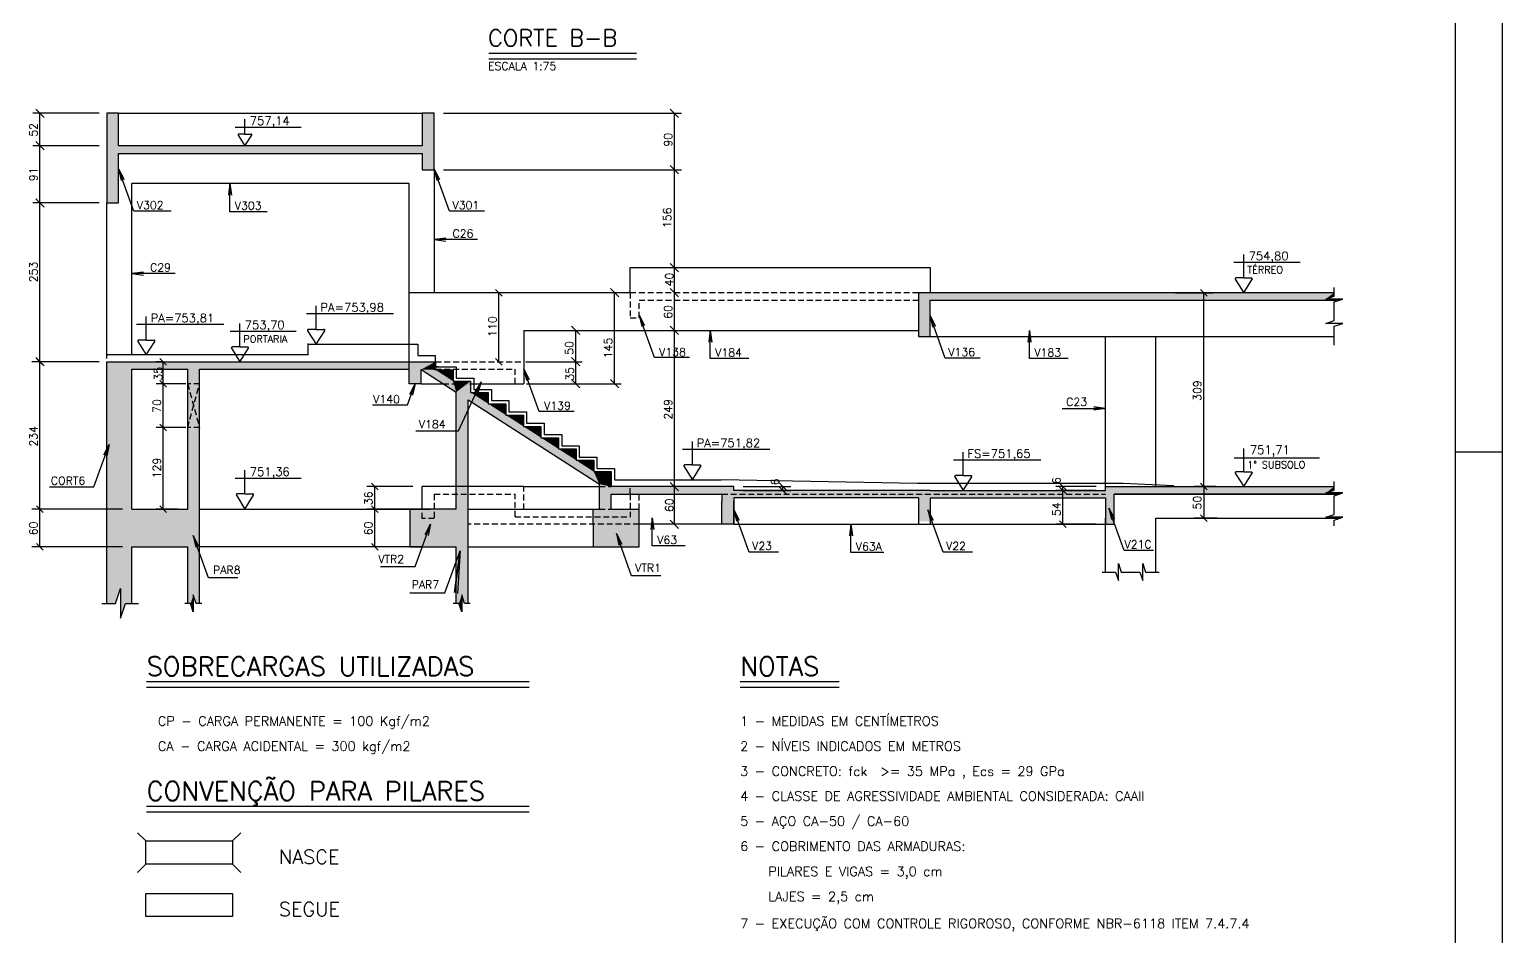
# Model space of a CAD drawing. Extents: x 0 to 7890, y 0 to 6308.
# Drawn here: x 5544 to 7890, y 1455 to 2900 of the extents above; entities that cross this region are included whole.
import ezdxf

# ---------------------------------------------------------------- set-up
doc = ezdxf.new("R2010")
doc.units = 0
doc.header["$LTSCALE"] = 75
doc.header["$MEASUREMENT"] = 0
doc.linetypes.add('HIDDEN2', pattern=[0.1875, 0.125, -0.0625])
doc.layers.get('0').update_dxf_attribs({"color": 3, "linetype": 'CONTINUOUS'})
for name, color, linetype in [('1', 3, 'CONTINUOUS'), ('210', 3, 'HIDDEN2'), ('212', 3, 'CONTINUOUS'), ('216', 3, 'CONTINUOUS'), ('220', 5, 'CONTINUOUS'), ('221', 1, 'CONTINUOUS'), ('222', 6, 'CONTINUOUS'), ('230', 3, 'CONTINUOUS'), ('231', 1, 'CONTINUOUS'), ('238', 2, 'CONTINUOUS'), ('249', 1, 'CONTINUOUS'), ('250', 1, 'CONTINUOUS'), ('253', 253, 'CONTINUOUS')]:
    doc.layers.add(name, color=color, linetype=linetype)
doc.styles.get("Standard").update_dxf_attribs({"font": 'ROMANS.SHX'})

# ---------------------------------------------------------------- blocks, each defined once
blk = doc.blocks.new('LINCOR', base_point=(1375407.232582, 453114.358858))
blk.add_lwpolyline([(1375407.232582, 453114.358858), (1375407.565916, 453114.358858), (1375407.732582, 453114.858858), (1375407.732582, 453113.858858), (1375407.899249, 453114.358858), (1375408.232582, 453114.358858)])

msp = doc.modelspace()

# ---------------------------------------------------------------- linework, layer by layer
for p, q in [((7889.999359, 0), (7889.999359, 6307.500183)), ((7814.999359, 2227.500051), (7889.999359, 2227.500051))]:
    msp.add_line(p, q)
at = {"layer": '1'}
for p, q in [((6188.330675, 2677.02794), (6188.330675, 2481.02794)), ((5706.573868, 2382.02794), (5706.573868, 2655.027947)), ((6148.33087, 2376.02794), (6148.33087, 2655.027947)), ((5666.573868, 2376.02794), (5666.573868, 2624.02794)), ((7257.57384, 2172.02794), (7257.57384, 2411.02794)), ((7337.57384, 2172.02794), (7337.57384, 2411.02794)), ((6331.052953, 2172.02794), (6169.330675, 2172.02794)), ((6169.330675, 2136.02794), (6169.330675, 2172.02794)), ((6331.052953, 2172.02794), (6451.323868, 2172.02794)), ((5814.575298, 2136.02794), (6182.252953, 2136.02794)), ((6242.252953, 2136.02794), (6441.552953, 2136.02794)), ((6646.57384, 2112.02794), (6514.552953, 2112.02794)), ((7257.57384, 2035.921037), (7257.57384, 2122.02794)), ((7337.57384, 2035.921037), (7337.57384, 2122.02794)), ((6169.330675, 2076.02794), (5814.575298, 2076.02794)), ((6242.252953, 2076.02794), (6441.552953, 2076.02794))]:
    msp.add_line(p, q, dxfattribs=at)
at = {"layer": '210'}
for p, q in [((6959.571096, 2481.02794), (6500.630675, 2481.02794)), ((6190.323868, 2371.02794), (6331.130675, 2371.02794)), ((6190.323868, 2359.02794), (6317.130675, 2359.02794)), ((6317.130675, 2336.02794), (6317.130675, 2359.02794)), ((5814.575298, 2336.02794), (5795.575298, 2336.02794)), ((5795.575298, 2266.02794), (5814.575298, 2336.02794)), ((5795.575298, 2336.02794), (5814.575298, 2266.02794)), ((6202.355001, 2336.02794), (6246.323868, 2336.02794)), ((5814.575298, 2266.02794), (5795.575298, 2266.02794)), ((6188.330675, 2160.02794), (6188.330675, 2121.02794)), ((6188.330675, 2160.02794), (6317.052953, 2160.02794)), ((6317.052953, 2124.02794), (6317.052953, 2160.02794)), ((6331.052953, 2136.02794), (6331.052953, 2172.02794)), ((6451.323868, 2172.02794), (6470.323868, 2172.02794)), ((6500.552953, 2160.02794), (6500.552953, 2172.02794)), ((6500.552953, 2160.02794), (6500.552953, 2124.02794)), ((6514.552953, 2136.02794), (6514.552953, 2160.02794)), ((6646.57384, 2160.02794), (7257.57384, 2160.02794)), ((6169.330675, 2121.02794), (6169.330675, 2136.02794)), ((6451.323868, 2136.02794), (6500.552953, 2136.02794)), ((6188.330675, 2121.02794), (6169.330675, 2121.02794)), ((6514.552953, 2112.02794), (6242.252953, 2112.02794)), ((6317.052953, 2124.02794), (6500.552953, 2124.02794))]:
    msp.add_line(p, q, dxfattribs=at)
msp.add_lwpolyline([(6500.630675, 2481.02794), (6500.630675, 2441.02794), (6514.630675, 2441.02794), (6514.630675, 2469.02794), (6959.571096, 2469.02794)], dxfattribs=at)
at = {"layer": '216'}
for p, q in [((5566.756257, 2760.398814), (5553.498005, 2773.657067)), ((6577.635556, 2760.398814), (6564.377304, 2773.657067)), ((5566.756257, 2708.398814), (5553.498005, 2721.657067)), ((6577.635556, 2670.398814), (6564.377304, 2683.657067)), ((5566.756257, 2617.398814), (5553.498005, 2630.657067)), ((6577.635556, 2514.398814), (6564.377304, 2527.657067)), ((6482.159469, 2474.398814), (6468.901217, 2487.657067)), ((6577.635556, 2474.398814), (6564.377304, 2487.657067)), ((6296.633206, 2475.72464), (6286.026605, 2486.331241)), ((7419.324284, 2475.72464), (7408.717683, 2486.331241)), ((6420.226215, 2414.398814), (6406.967963, 2427.657067)), ((6577.635556, 2414.398814), (6564.377304, 2427.657067)), ((5566.756257, 2364.398814), (5553.498005, 2377.657067)), ((5566.756257, 2364.398814), (5553.498005, 2377.657067)), ((5565.430432, 2365.72464), (5554.823831, 2376.331241)), ((5762.05094, 2365.72464), (5751.444338, 2376.331241)), ((6296.633206, 2365.72464), (6286.026605, 2376.331241)), ((6420.226215, 2364.398814), (6406.967963, 2377.657067)), ((5762.05094, 2330.72464), (5751.444338, 2341.331241)), ((5762.05094, 2330.72464), (5751.444338, 2341.331241)), ((6420.226215, 2329.398814), (6406.967963, 2342.657067)), ((6482.159469, 2329.398814), (6468.901217, 2342.657067)), ((6482.159469, 2329.398814), (6468.901217, 2342.657067)), ((5762.05094, 2260.72464), (5751.444338, 2271.331241)), ((5762.05094, 2260.72464), (5751.444338, 2271.331241)), ((6098.855763, 2166.72464), (6088.249162, 2177.331241)), ((6577.635556, 2165.398814), (6564.377304, 2178.657067)), ((6577.635556, 2165.398814), (6564.377304, 2178.657067)), ((6748.895055, 2166.72464), (6738.288453, 2177.331241)), ((6748.895055, 2160.72464), (6738.288453, 2171.331241)), ((7194.936162, 2166.72464), (7184.32956, 2177.331241)), ((7194.936162, 2160.72464), (7184.32956, 2171.331241)), ((7194.936162, 2160.72464), (7184.32956, 2171.331241)), ((7419.324284, 2166.72464), (7408.717683, 2177.331241)), ((7408.717683, 2177.331241), (7419.324284, 2166.72464)), ((5565.430432, 2130.72464), (5554.823831, 2141.331241)), ((5565.430432, 2130.72464), (5554.823831, 2141.331241)), ((5762.05094, 2130.72464), (5751.444338, 2141.331241)), ((6098.855763, 2130.72464), (6088.249162, 2141.331241)), ((6098.855763, 2130.72464), (6088.249162, 2141.331241)), ((6577.635556, 2105.398814), (6564.377304, 2118.657067)), ((7194.936162, 2106.72464), (7184.32956, 2117.331241)), ((7408.717683, 2127.331241), (7419.324284, 2116.72464)), ((5565.430432, 2070.72464), (5554.823831, 2081.331241)), ((6098.855763, 2070.72464), (6088.249162, 2081.331241))]:
    msp.add_line(p, q, dxfattribs=at)
at = {"layer": '220'}
for p, q in [((5666.573868, 1985.921037), (5666.573868, 2371.02794)), ((5666.573868, 2371.02794), (6190.323868, 2371.02794)), ((6190.323868, 2366.02794), (6190.323868, 2371.02794)), ((6190.323868, 2371.02794), (6190.323868, 2358.02794)), ((5706.573868, 2359.02794), (5795.575298, 2359.02794)), ((5706.573868, 2136.02794), (5706.573868, 2359.02794)), ((5795.575298, 2136.02794), (5795.575298, 2359.02794)), ((5795.575298, 2137.02794), (5795.575298, 2359.02794)), ((5814.575298, 1985.921037), (5814.575298, 2359.02794)), ((5814.575298, 2359.02794), (6148.330675, 2359.02794)), ((6148.330675, 2336.02794), (6148.330675, 2359.02794)), ((6167.330675, 2336.02794), (6167.330675, 2358.543579)), ((6167.330675, 2358.543579), (6223.252953, 2322.593543)), ((6190.323868, 2358.02794), (6218.323868, 2358.02794)), ((6218.323868, 2358.02794), (6218.323868, 2340.02794)), ((6167.330675, 2336.02794), (6148.330675, 2336.02794)), ((6218.323868, 2340.02794), (6246.323868, 2340.02794)), ((6246.323868, 2340.02794), (6246.323868, 2322.02794)), ((6223.252953, 2291.02794), (6223.252953, 2322.593543)), ((6242.252953, 2291.02794), (6242.252953, 2310.379257)), ((6242.252953, 2310.379257), (6451.323868, 2175.976526)), ((6246.323868, 2322.02794), (6274.323868, 2322.02794)), ((6274.323868, 2322.02794), (6274.323868, 2304.02794)), ((6274.323868, 2304.02794), (6302.323868, 2304.02794)), ((6302.323868, 2304.02794), (6302.323868, 2286.02794)), ((6223.252953, 2221.02794), (6223.252953, 2291.02794)), ((6242.252953, 2221.02794), (6242.252953, 2291.02794)), ((6302.323868, 2286.02794), (6330.323868, 2286.02794)), ((6330.323868, 2286.02794), (6330.323868, 2268.02794)), ((6148.330675, 2263.02794), (6148.330675, 2263.02794)), ((6330.323868, 2268.02794), (6358.323868, 2268.02794)), ((6358.323868, 2268.02794), (6358.323868, 2250.02794)), ((6358.323868, 2250.02794), (6386.323868, 2250.02794)), ((6386.323868, 2250.02794), (6386.323868, 2232.02794)), ((6386.323868, 2232.02794), (6414.323868, 2232.02794)), ((6414.323868, 2232.02794), (6414.323868, 2214.02794)), ((6223.252953, 2136.02794), (6223.252953, 2221.02794)), ((6242.252953, 1985.921037), (6242.252953, 2221.02794)), ((6414.323868, 2214.02794), (6442.323868, 2214.02794)), ((6442.323868, 2214.02794), (6442.323868, 2196.02794)), ((6441.552953, 2182.257828), (6441.552953, 2182.257828)), ((6442.323868, 2196.02794), (6470.323868, 2196.02794)), ((6470.323868, 2196.02794), (6470.323868, 2172.02794)), ((6451.323868, 2136.02794), (6451.323868, 2175.976526)), ((6665.57384, 2172.02794), (6470.323868, 2172.02794)), ((6470.323868, 2172.02794), (6470.323868, 2172.02794)), ((6470.323868, 2160.02794), (6646.57384, 2160.02794)), ((6470.323868, 2136.02794), (6470.323868, 2160.02794)), ((6646.57384, 2160.02794), (6646.57384, 2149.02794)), ((6665.57384, 2166.02794), (6665.57384, 2172.02794)), ((6978.577507, 2166.02794), (6665.57384, 2166.02794)), ((6978.577507, 2166.02794), (7257.57384, 2166.02794)), ((7257.57384, 2166.02794), (7257.57384, 2172.02794)), ((7257.57384, 2172.02794), (7621.919447, 2172.02794)), ((7271.57384, 2112.02794), (7271.57384, 2160.02794)), ((6441.552953, 2112.02794), (6441.552953, 2136.02794)), ((6441.552953, 2136.02794), (6451.323868, 2136.02794)), ((6470.323868, 2136.02794), (6514.552953, 2136.02794)), ((6514.552953, 2112.02794), (6514.552953, 2136.02794)), ((6959.574615, 2154.02794), (6665.57384, 2154.02794)), ((6978.577507, 2154.02794), (7257.57384, 2154.02794)), ((7257.57384, 2154.02794), (7257.57384, 2112.02794)), ((6441.552953, 2112.02794), (6441.552953, 2076.02794)), ((6514.552953, 2076.02794), (6514.552953, 2112.02794)), ((7257.57384, 2112.02794), (7271.57384, 2112.02794)), ((5706.573868, 1985.921037), (5706.573868, 2076.02794)), ((5795.575298, 1985.921037), (5795.575298, 2076.02794)), ((6223.252953, 1985.921037), (6223.252953, 2076.02794)), ((6441.552953, 2076.02794), (6514.552953, 2076.02794))]:
    msp.add_line(p, q, dxfattribs=at)
for points in [[(5685.573868, 2715.02794), (5685.573868, 2767.02794), (5666.573868, 2767.02794), (5666.573868, 2624.02794), (5685.573868, 2624.02794), (5685.573868, 2703.02794), (6169.330675, 2703.02794), (6169.330675, 2677.02794), (6188.330675, 2677.02794), (6188.330675, 2767.02794), (6169.330675, 2767.02794), (6169.330675, 2715.02794), (5685.573868, 2715.02794)], [(7621.919447, 2481.02794), (6959.571096, 2481.02794), (6959.571096, 2443.873093), (6959.571096, 2411.02794), (6978.073565, 2411.02794), (6978.073565, 2469.02794), (7629.622032, 2469.02794)], [(7271.57384, 2160.02794), (7629.622032, 2160.02794), (7271.57384, 2160.02794)], [(5706.573868, 2136.02794), (5795.575298, 2136.02794), (5795.575298, 2136.02794)], [(6223.252953, 2136.02794), (6149.330675, 2136.02794), (6149.330675, 2076.02794), (6223.252953, 2076.02794)], [(6665.57384, 2112.02794), (6646.57384, 2112.02794), (6646.57384, 2149.02794)], [(6665.57384, 2154.02794), (6665.57384, 2112.02794), (6665.57384, 2149.02794)], [(6959.574615, 2153.940181), (6959.574615, 2112.02794), (6978.577507, 2112.02794), (6978.577507, 2154.02794)], [(5706.573868, 2076.02794), (5795.575298, 2076.02794), (5795.575298, 2076.02794)]]:
    msp.add_lwpolyline(points, dxfattribs=at)
at = {"layer": '221'}
for p, q in [((6275.312415, 2853.694873), (6510.264297, 2853.694873)), ((5730.17559, 1852.67181), (6339.656942, 1852.67181)), ((6675.640838, 1852.67181), (6833.159596, 1852.67181)), ((5730.17559, 1654.058908), (6339.656942, 1654.058908))]:
    msp.add_line(p, q, dxfattribs=at)
for points in [[(7621.919447, 2397.685883), (7621.919447, 2427.628893), (7635.397089, 2432.121449), (7608.441804, 2432.121449), (7621.919447, 2436.61398), (7621.919447, 2451.537206), (7621.919447, 2466.460407), (7635.397089, 2470.952963), (7608.441804, 2470.952963), (7621.919447, 2475.445494), (7621.919447, 2489.16686)], [(7621.919447, 2109.643806), (7621.919447, 2118.628893), (7635.397089, 2123.121449), (7608.441804, 2123.121449), (7621.919447, 2127.61398), (7621.919447, 2142.537206), (7621.919447, 2157.460407), (7635.397089, 2161.952963), (7608.441804, 2161.952963), (7621.919447, 2166.445494), (7621.919447, 2180.16686)], [(7252.216474, 2035.921037), (7273.665527, 2035.921037), (7278.158083, 2022.443395), (7278.158083, 2049.39868), (7282.650613, 2035.921037), (7297.57384, 2035.921037), (7312.49704, 2035.921037), (7316.989597, 2022.443395), (7316.989597, 2049.39868), (7321.482127, 2035.921037), (7343.032914, 2035.921037)], [(5658.783539, 1985.921037), (5680.694911, 1985.921037), (5688.579302, 2009.5743), (5688.579302, 1962.267775), (5696.463738, 1985.921037), (5717.497566, 1985.921037)]]:
    msp.add_lwpolyline(points, dxfattribs=at)
at = {"layer": '222'}
for p, q in [((7814.999359, 75), (7814.999359, 6232.500183)), ((6275.312415, 2862.694873), (6510.264297, 2862.694873)), ((5730.17559, 1861.67181), (6339.656942, 1861.67181)), ((6675.640838, 1861.67181), (6833.159596, 1861.67181)), ((5730.17559, 1663.058908), (6339.656942, 1663.058908)), ((5728.696573, 1607.430002), (5715.65126, 1620.475901)), ((5867.071573, 1607.430002), (5880.116885, 1620.475901)), ((5728.696573, 1607.430002), (5867.071573, 1607.430002)), ((5728.696573, 1570.530588), (5728.696573, 1607.430002)), ((5867.071573, 1607.430002), (5867.071573, 1570.530588)), ((5728.696573, 1570.530588), (5715.65126, 1557.48469)), ((5867.071573, 1570.530588), (5728.696573, 1570.530588)), ((5867.071573, 1570.530588), (5880.116885, 1557.48469)), ((5728.696573, 1523.901682), (5867.071573, 1523.901682)), ((5728.696573, 1487.002268), (5728.696573, 1523.901682)), ((5867.071573, 1523.901682), (5867.071573, 1487.002268)), ((5867.071573, 1487.002268), (5728.696573, 1487.002268))]:
    msp.add_line(p, q, dxfattribs=at)
at = {"layer": '230'}
for p, q in [((5685.573868, 2767.02794), (6169.330675, 2767.02794)), ((6188.330675, 2677.02794), (6188.330675, 2481.02794)), ((6148.33087, 2655.027947), (5706.573868, 2655.027947)), ((6148.330675, 2481.02794), (6148.330675, 2655.027947)), ((6500.630675, 2481.02794), (6500.630675, 2521.02794)), ((6500.630675, 2521.02794), (6978.073565, 2521.02794)), ((6978.073565, 2521.02794), (6978.073565, 2481.02794)), ((6500.630675, 2481.02794), (6148.330675, 2481.02794)), ((6148.330675, 2371.02794), (6148.330675, 2481.02794)), ((6331.130675, 2421.02794), (6331.130675, 2336.02794)), ((6331.130675, 2421.02794), (6959.571096, 2421.02794)), ((6978.073565, 2411.02794), (7337.57384, 2411.02794)), ((7337.57384, 2411.02794), (7621.919447, 2411.02794)), ((6148.330675, 2359.02794), (6148.330675, 2371.02794)), ((6167.330675, 2336.02794), (6202.355001, 2336.02794)), ((6246.323868, 2336.02794), (6331.130675, 2336.02794)), ((6665.57384, 2112.02794), (6959.574615, 2112.02794)), ((6978.577507, 2112.02794), (7257.57384, 2112.02794)), ((7337.57384, 2122.02794), (7632.116569, 2122.02794))]:
    msp.add_line(p, q, dxfattribs=at)
at = {"layer": '231'}
for p, q in [((5886.774058, 2733.815494), (5886.774058, 2757.262049)), ((5871.160144, 2744.918734), (5976.586788, 2744.918734)), ((5875.923969, 2732.139979), (5886.774058, 2715.02794)), ((5886.766317, 2733.814961), (5876.845139, 2733.814961)), ((5886.774058, 2715.02794), (5897.624105, 2732.140512)), ((5886.781781, 2733.815494), (5896.702769, 2733.815494)), ((7477.764422, 2504.512382), (7477.764422, 2542.011716)), ((7462.150508, 2529.668401), (7567.577153, 2529.668401)), ((7464.20181, 2502.417988), (7477.764422, 2481.02794)), ((7477.754746, 2504.511716), (7465.353273, 2504.511716)), ((7477.764422, 2481.02794), (7491.326981, 2502.418654)), ((7477.774076, 2504.512382), (7490.17531, 2504.512382)), ((5729.690136, 2405.512382), (5729.690136, 2443.011716)), ((5984.614236, 2447.668401), (6123.613971, 2447.668401)), ((6000.22815, 2422.512382), (6000.22815, 2460.011716)), ((5714.076222, 2430.668401), (5853.075957, 2430.668401)), ((5863.160144, 2419.668401), (5968.586788, 2419.668401)), ((5878.774058, 2394.512382), (5878.774058, 2432.011716)), ((5986.665538, 2420.417988), (6000.22815, 2399.02794)), ((6000.218474, 2422.511716), (5987.817001, 2422.511716)), ((6000.22815, 2399.02794), (6013.790709, 2420.418654)), ((6000.237804, 2422.512382), (6012.639038, 2422.512382)), ((5716.127524, 2403.417988), (5729.690136, 2382.02794)), ((5729.68046, 2405.511716), (5717.278987, 2405.511716)), ((5729.690136, 2382.02794), (5743.252695, 2403.418654)), ((5729.69979, 2405.512382), (5742.101024, 2405.512382)), ((5878.764382, 2394.511716), (5866.362909, 2394.511716)), ((5878.783712, 2394.512382), (5891.184946, 2394.512382)), ((5865.211446, 2392.417988), (5878.774058, 2371.02794)), ((5878.774058, 2371.02794), (5892.336617, 2392.418654)), ((6583.900484, 2231.668401), (6722.900218, 2231.668401)), ((6599.514398, 2206.512382), (6599.514398, 2244.011716)), ((7477.764422, 2195.512382), (7477.764422, 2233.011716)), ((6599.504722, 2206.511716), (6587.103249, 2206.511716)), ((6599.524052, 2206.512382), (6611.925286, 2206.512382)), ((7015.352159, 2214.668401), (7154.351893, 2214.668401)), ((7030.966073, 2189.512382), (7030.966073, 2227.011716)), ((7462.764422, 2218.011716), (7598.176638, 2218.011716)), ((5871.160144, 2185.668401), (5976.586788, 2185.668401)), ((5886.774058, 2160.512382), (5886.774058, 2198.011716)), ((6585.951786, 2204.417988), (6599.514398, 2183.02794)), ((6599.514398, 2183.02794), (6613.076957, 2204.418654)), ((7017.403461, 2187.417988), (7030.966073, 2166.02794)), ((7030.956397, 2189.511716), (7018.554924, 2189.511716)), ((7030.966073, 2166.02794), (7044.528632, 2187.418654)), ((7030.975727, 2189.512382), (7043.376961, 2189.512382)), ((7464.20181, 2193.417988), (7477.764422, 2172.02794)), ((7477.754746, 2195.511716), (7465.353273, 2195.511716)), ((7477.764422, 2172.02794), (7491.326981, 2193.418654)), ((7477.774076, 2195.512382), (7490.17531, 2195.512382)), ((5886.764382, 2160.511716), (5874.362909, 2160.511716)), ((5886.783712, 2160.512382), (5899.184946, 2160.512382)), ((5873.211446, 2158.417988), (5886.774058, 2136.02794)), ((5886.774058, 2136.02794), (5900.336617, 2158.418654))]:
    msp.add_line(p, q, dxfattribs=at)
for centre, radius, start, end in [((5876.845139, 2732.724052), 1.090909, 90, 212.376968), ((5896.702769, 2732.724584), 1.090873, 327.627716, 90), ((7465.353273, 2503.148079), 1.363636, 90, 212.376968), ((7490.17531, 2503.148745), 1.363591, 327.627716, 90), ((5987.817001, 2421.148079), 1.363636, 90, 212.376968), ((6012.639038, 2421.148745), 1.363591, 327.627716, 90), ((5717.278987, 2404.148079), 1.363636, 90, 212.376968), ((5742.101024, 2404.148745), 1.363591, 327.627716, 90), ((5866.362909, 2393.148079), 1.363636, 90, 212.376968), ((5891.184946, 2393.148745), 1.363591, 327.627716, 90), ((6587.103249, 2205.148079), 1.363636, 90, 212.376968), ((6611.925286, 2205.148745), 1.363591, 327.627716, 90), ((7018.554924, 2188.148079), 1.363636, 90, 212.376968), ((7043.376961, 2188.148745), 1.363591, 327.627716, 90), ((7465.353273, 2194.148079), 1.363636, 90, 212.376968), ((7490.17531, 2194.148745), 1.363591, 327.627716, 90), ((5874.362909, 2159.148079), 1.363636, 90, 212.376968), ((5899.184946, 2159.148745), 1.363591, 327.627716, 90)]:
    msp.add_arc(centre, radius, start, end, dxfattribs=at)
at = {"layer": '249'}
for p, q in [((5987.573381, 2399.02794), (5987.573381, 2400.02794)), ((5987.573381, 2382.02794), (5987.573381, 2399.02794)), ((5987.573381, 2399.02794), (6162.323868, 2399.02794)), ((6162.323868, 2399.02794), (6162.323868, 2381.02794)), ((5987.573381, 2382.02794), (5666.573868, 2382.02794)), ((6162.323868, 2381.02794), (6190.323868, 2381.02794)), ((6190.323868, 2371.02794), (6190.323868, 2381.02794)), ((6475.323868, 2183.02794), (6645.574662, 2183.02794)), ((6958.073058, 2177.105145), (6645.574662, 2183.02794)), ((7285.573381, 2177.104702), (6958.073058, 2177.105145)), ((7366.573381, 2173.104592), (7285.573381, 2177.104702))]:
    msp.add_line(p, q, dxfattribs=at)
for points in [[(5769.419061, 2610.837894), (5709.907051, 2610.837894), (5685.573868, 2678.249483), (5694.187438, 2661.595087), (5685.573868, 2678.249483), (5689.583462, 2659.933215)], [(6268.386511, 2610.837894), (6212.663858, 2610.837894), (6188.330675, 2678.249483), (6196.944245, 2661.595087), (6188.330675, 2678.249483), (6192.340269, 2659.933215)], [(5922.239562, 2610.027947), (5862.883064, 2610.027947), (5862.883064, 2655.027947), (5865.33043, 2636.438356), (5862.883064, 2655.027947), (5860.435698, 2636.438356)], [(6257.17557, 2565.680386), (6188.330675, 2565.680386), (6206.920266, 2568.127752), (6188.330675, 2565.680386), (6206.920266, 2563.23302)], [(5775.418763, 2511.539047), (5706.573868, 2511.539047), (5725.163459, 2513.986413), (5706.573868, 2511.539047), (5725.163459, 2509.091681)], [(6594.897459, 2377.84435), (6539.205911, 2377.84435), (6514.872728, 2445.255938), (6523.486298, 2428.601542), (6514.872728, 2445.255938), (6518.882323, 2426.939671)], [(7058.098297, 2376.837887), (7002.406749, 2376.837887), (6978.073565, 2444.249476), (6986.687135, 2427.59508), (6978.073565, 2444.249476), (6982.08316, 2425.933208)], [(6689.586303, 2376.02794), (6628.043464, 2376.02794), (6628.043464, 2421.02794), (6630.49083, 2402.438349), (6628.043464, 2421.02794), (6625.596098, 2402.438349)], [(7197.976695, 2376.02794), (7136.433856, 2376.02794), (7136.433856, 2421.02794), (7138.881222, 2402.438349), (7136.433856, 2421.02794), (7133.98649, 2402.438349)], [(6195.323868, 2363.02794), (6195.323868, 2363.02794), (6190.323868, 2363.02794), (6223.323868, 2363.02794), (6223.323868, 2345.02794), (6251.323868, 2345.02794), (6251.323868, 2327.02794), (6279.323868, 2327.02794), (6279.323868, 2309.02794), (6307.323868, 2309.02794), (6307.323868, 2291.02794), (6335.323868, 2291.02794), (6335.323868, 2273.02794), (6363.323868, 2273.02794), (6363.323868, 2255.02794), (6391.323868, 2255.02794), (6391.323868, 2237.02794), (6419.323868, 2237.02794), (6419.323868, 2219.02794), (6447.323868, 2219.02794), (6447.323868, 2201.02794), (6475.323868, 2201.02794), (6475.323868, 2183.02794), (6530.481479, 2183.02794)], [(6411.076687, 2291.837887), (6355.385139, 2291.837887), (6331.051956, 2359.249476), (6339.665526, 2342.59508), (6331.051956, 2359.249476), (6335.06155, 2340.933208)], [(6089.972543, 2302.322146), (6145.664091, 2302.322146), (6157.830682, 2336.02794), (6149.217113, 2319.373544), (6157.830682, 2336.02794), (6153.821088, 2317.711673)], [(6158.742968, 2261.123442), (6226.844513, 2261.123442), (6263.328998, 2339.107088), (6257.668158, 2321.232038), (6263.328998, 2339.107088), (6253.234643, 2323.306249)], [(7188.728944, 2296.52794), (7257.57384, 2296.52794), (7238.984249, 2298.975307), (7257.57384, 2296.52794), (7238.984249, 2294.080574)], [(5575.420825, 2171.89427), (5646.251553, 2171.89427), (5670.584737, 2239.305858), (5661.971167, 2222.651462), (5670.584737, 2239.305858), (5666.575142, 2220.989591)], [(7334.095733, 2070.484715), (7287.404185, 2070.484715), (7263.071002, 2137.896304), (7271.684571, 2121.241907), (7263.071002, 2137.896304), (7267.080596, 2119.580036)], [(6102.494954, 2044.996363), (6158.186502, 2044.996363), (6182.519685, 2112.407952), (6173.906115, 2095.753556), (6182.519685, 2112.407952), (6178.510091, 2094.091685)], [(6588.240327, 2077.476549), (6535.697488, 2077.476549), (6535.697488, 2122.476549), (6538.144854, 2103.886958), (6535.697488, 2122.476549), (6533.250122, 2103.886958)], [(6736.598571, 2067.837887), (6689.907023, 2067.837887), (6665.57384, 2135.249476), (6674.18741, 2118.59508), (6665.57384, 2135.249476), (6669.583434, 2116.933208)], [(6904.618106, 2067.02794), (6852.075268, 2067.02794), (6852.075268, 2112.02794), (6854.522634, 2093.438349), (6852.075268, 2112.02794), (6849.627901, 2093.438349)], [(7045.598571, 2067.837887), (6998.907023, 2067.837887), (6974.57384, 2135.249476), (6983.18741, 2118.59508), (6974.57384, 2135.249476), (6978.583434, 2116.933208)], [(5875.455224, 2026.676785), (5828.763676, 2026.676785), (5804.430492, 2094.088374), (5813.044062, 2077.433977), (5804.430492, 2094.088374), (5808.440087, 2075.772106)], [(6549.481338, 2029.699612), (6502.78979, 2029.699612), (6478.456606, 2097.111201), (6487.070176, 2080.456804), (6478.456606, 2097.111201), (6482.466201, 2078.794933)], [(6149.434474, 2002.567749), (6205.126023, 2002.567749), (6229.459206, 2069.979337), (6220.845636, 2003.324941), (6229.459206, 2069.979337), (6225.449611, 2001.66307)]]:
    msp.add_lwpolyline(points, dxfattribs=at)
at = {"layer": '250'}
for p, q in [((5654.573868, 2767.02794), (5548.877131, 2767.02794)), ((5560.127131, 2715.02794), (5560.127131, 2767.02794)), ((6203.320282, 2767.02794), (6582.25643, 2767.02794)), ((6571.00643, 2655.027947), (6571.00643, 2767.02794)), ((5654.573868, 2715.02794), (5548.877131, 2715.02794)), ((5560.127131, 2624.02794), (5560.127131, 2715.02794)), ((6203.320282, 2677.02794), (6582.25643, 2677.02794)), ((6571.00643, 2481.02794), (6571.00643, 2655.027947)), ((5654.573868, 2624.02794), (5548.877131, 2624.02794)), ((5560.127131, 2371.02794), (5560.127131, 2624.02794)), ((6291.329906, 2371.02794), (6291.329906, 2481.02794)), ((6475.530343, 2336.02794), (6475.530343, 2481.02794)), ((6571.00643, 2421.02794), (6571.00643, 2481.02794)), ((7369.020989, 2481.02794), (7429.020984, 2481.02794)), ((7414.020984, 2172.02794), (7414.020984, 2481.02794)), ((6413.597089, 2371.02794), (6413.597089, 2421.02794)), ((6571.00643, 2172.02794), (6571.00643, 2421.02794)), ((5570.147762, 2371.02794), (5547.377131, 2371.02794)), ((5654.573868, 2371.02794), (5548.877131, 2371.02794)), ((5560.127131, 2263.02794), (5560.127131, 2371.02794)), ((5560.127131, 2136.02794), (5560.127131, 2371.02794)), ((5754.401038, 2371.02794), (5745.497639, 2371.02794)), ((5756.747639, 2336.02794), (5756.747639, 2371.02794)), ((6334.175221, 2371.02794), (6423.82445, 2371.02794)), ((6413.597089, 2336.02794), (6413.597089, 2371.02794)), ((5792.765819, 2336.02794), (5745.497639, 2336.02794)), ((5756.747639, 2266.02794), (5756.747639, 2336.02794)), ((6335.39157, 2336.02794), (6486.148675, 2336.02794)), ((5560.127131, 2172.02794), (5560.127131, 2263.02794)), ((5792.765819, 2266.02794), (5745.497639, 2266.02794)), ((5792.765819, 2266.02794), (5745.497639, 2266.02794)), ((5756.747639, 2137.02794), (5756.747639, 2266.02794)), ((6154.330675, 2172.02794), (6080.802462, 2172.02794)), ((6093.552462, 2136.02794), (6093.552462, 2172.02794)), ((6571.00643, 2112.02794), (6571.00643, 2172.02794)), ((6680.57384, 2172.02794), (6756.341754, 2172.02794)), ((6680.57384, 2166.02794), (6756.341754, 2166.02794)), ((6743.591754, 2166.02794), (6743.591754, 2172.02794)), ((7242.57384, 2172.02794), (7178.382861, 2172.02794)), ((7242.57384, 2166.02794), (7178.382861, 2166.02794)), ((7189.632861, 2161.02794), (7189.632861, 2172.02794)), ((7189.632861, 2112.02794), (7189.632861, 2161.02794)), ((7369.020989, 2172.02794), (7429.020984, 2172.02794)), ((7433.464458, 2172.02794), (7399.020984, 2172.02794)), ((7414.020984, 2172.02794), (7414.020984, 2122.02794)), ((5691.573868, 2136.02794), (5547.377131, 2136.02794)), ((5560.127131, 2076.02794), (5560.127131, 2136.02794)), ((5780.575298, 2136.02794), (5745.497639, 2136.02794)), ((6154.330675, 2136.02794), (6080.802462, 2136.02794)), ((6093.552462, 2076.02794), (6093.552462, 2136.02794)), ((7242.57384, 2112.02794), (7178.382861, 2112.02794)), ((7435.652949, 2122.02794), (7399.020984, 2122.02794)), ((5691.573868, 2076.02794), (5547.377131, 2076.02794)), ((6154.330675, 2076.02794), (6080.802462, 2076.02794))]:
    msp.add_line(p, q, dxfattribs=at)
at = {"layer": '253'}
for points in [[(5666.573868, 2624.02794), (5666.573868, 2767.02794), (5685.573868, 2624.02794)], [(5666.573868, 2767.02794), (5685.573868, 2767.02794), (5685.573868, 2624.02794)], [(5685.573868, 2624.02794), (5685.573868, 2767.02794), (5685.573868, 2703.02794)], [(5685.573868, 2767.02794), (5685.573868, 2715.02794), (5685.573868, 2703.02794)], [(6169.330675, 2703.02794), (6169.330675, 2715.02794), (6188.330675, 2767.02794)], [(6169.330675, 2715.02794), (6169.330675, 2767.02794), (6188.330675, 2767.02794)], [(6169.330675, 2677.02794), (6169.330675, 2703.02794), (6188.330675, 2767.02794)], [(6169.330675, 2677.02794), (6188.330675, 2767.02794), (6188.330675, 2677.02794)], [(5685.573868, 2703.02794), (5685.573868, 2715.02794), (6169.330675, 2703.02794)], [(5685.573868, 2715.02794), (6169.330675, 2715.02794), (6169.330675, 2703.02794)], [(6978.073565, 2469.02794), (6959.571096, 2411.02794), (6959.571096, 2481.02794)], [(6978.073565, 2469.02794), (6959.571096, 2481.02794), (7621.919447, 2481.02794)], [(6978.073565, 2469.02794), (6978.073565, 2411.02794), (6959.571096, 2411.02794)], [(6978.073565, 2469.02794), (7621.919447, 2481.02794), (7608.441804, 2470.952963)], [(6978.073565, 2469.02794), (7608.441804, 2470.952963), (7629.622032, 2469.02794)], [(7608.441804, 2470.952963), (7621.919447, 2481.02794), (7621.919447, 2475.445494)], [(7629.622032, 2469.02794), (7608.441804, 2470.952963), (7635.397089, 2470.952963)], [(5706.573868, 2359.02794), (5666.573868, 2136.02794), (5666.573868, 2371.02794)], [(5706.573868, 2359.02794), (5666.573868, 2371.02794), (6148.330675, 2371.02794)], [(5706.573868, 2359.02794), (6148.330675, 2371.02794), (5795.575298, 2359.02794)], [(5795.575298, 2359.02794), (6148.330675, 2371.02794), (5814.575298, 2359.02794)], [(5814.575298, 2359.02794), (6148.330675, 2371.02794), (6148.330675, 2359.02794)], [(6190.323868, 2371.02794), (6148.330675, 2371.02794), (6167.330675, 2358.543579)], [(6148.330675, 2371.02794), (6167.330675, 2336.02794), (6167.330675, 2358.543579)], [(6148.330675, 2371.02794), (6148.330675, 2336.02794), (6148.330675, 2371.02794)], [(6148.330675, 2336.02794), (6167.330675, 2336.02794), (6148.330675, 2371.02794)], [(6190.323868, 2358.02794), (6190.323868, 2371.02794), (6167.330675, 2358.543579)], [(5706.573868, 2359.02794), (5706.573868, 2136.02794), (5666.573868, 2136.02794)], [(5795.575298, 2359.02794), (5814.575298, 2359.02794), (5814.575298, 2266.02794)], [(5795.575298, 2359.02794), (5814.575298, 2266.02794), (5795.575298, 2266.02794)], [(6223.252953, 2322.593543), (6190.323868, 2358.02794), (6167.330675, 2358.543579)], [(6223.252953, 2322.593543), (6218.323868, 2340.02794), (6190.323868, 2358.02794)], [(6218.323868, 2340.02794), (6218.323868, 2358.02794), (6190.323868, 2358.02794)], [(6246.323868, 2340.02794), (6218.323868, 2340.02794), (6223.252953, 2322.593543)], [(6242.252953, 2310.379257), (6246.323868, 2340.02794), (6223.252953, 2221.02794)], [(6223.252953, 2221.02794), (6246.323868, 2340.02794), (6223.252953, 2322.593543)], [(6246.323868, 2322.02794), (6246.323868, 2340.02794), (6242.252953, 2310.379257)], [(6242.252953, 2221.02794), (6242.252953, 2310.379257), (6223.252953, 2221.02794)], [(6246.323868, 2322.02794), (6242.252953, 2310.379257), (6451.323868, 2175.976526)], [(6274.323868, 2322.02794), (6246.323868, 2322.02794), (6274.323868, 2304.02794)], [(6246.323868, 2322.02794), (6451.323868, 2175.976526), (6274.323868, 2304.02794)], [(6274.323868, 2304.02794), (6451.323868, 2175.976526), (6302.323868, 2286.02794)], [(6274.323868, 2304.02794), (6302.323868, 2286.02794), (6302.323868, 2304.02794)], [(6451.323868, 2175.976526), (6330.323868, 2268.02794), (6302.323868, 2286.02794)], [(6302.323868, 2286.02794), (6330.323868, 2268.02794), (6330.323868, 2286.02794)], [(5795.575298, 2266.02794), (5814.575298, 2266.02794), (5814.575298, 2136.02794)], [(5795.575298, 2266.02794), (5814.575298, 2136.02794), (5795.575298, 2136.02794)], [(5795.575298, 2266.02794), (5795.575298, 2136.02794), (5795.575298, 2266.02794)], [(6330.323868, 2268.02794), (6358.323868, 2250.02794), (6358.323868, 2268.02794)], [(6451.323868, 2175.976526), (6358.323868, 2250.02794), (6330.323868, 2268.02794)], [(6451.323868, 2175.976526), (6386.323868, 2232.02794), (6358.323868, 2250.02794)], [(6358.323868, 2250.02794), (6386.323868, 2232.02794), (6386.323868, 2250.02794)], [(6414.323868, 2214.02794), (6386.323868, 2232.02794), (6451.323868, 2175.976526)], [(6414.323868, 2214.02794), (6414.323868, 2232.02794), (6386.323868, 2232.02794)], [(6227.687422, 1985.921037), (6223.252953, 2136.02794), (6242.252953, 2221.02794)], [(6242.252953, 2221.02794), (6223.252953, 2136.02794), (6223.252953, 2221.02794)], [(6227.687422, 1985.921037), (6242.252953, 2221.02794), (6232.179978, 1999.39868)], [(6242.252953, 2221.02794), (6236.672509, 1985.921037), (6232.179978, 1999.39868)], [(6242.252953, 2221.02794), (6242.252953, 1985.921037), (6236.672509, 1985.921037)], [(6242.252953, 2221.02794), (6242.252953, 1985.921037), (6242.252953, 1985.921037)], [(6451.323868, 2175.976526), (6442.323868, 2196.02794), (6414.323868, 2214.02794)], [(6442.323868, 2196.02794), (6442.323868, 2214.02794), (6414.323868, 2214.02794)], [(6470.323868, 2196.02794), (6442.323868, 2196.02794), (6451.323868, 2175.976526)], [(6470.323868, 2172.02794), (6470.323868, 2196.02794), (6451.323868, 2175.976526)], [(6470.323868, 2172.02794), (6451.323868, 2175.976526), (6470.323868, 2136.02794)], [(6470.323868, 2136.02794), (6451.323868, 2175.976526), (6451.323868, 2136.02794)], [(6646.57384, 2160.02794), (6646.57384, 2172.02794), (6470.323868, 2160.02794)], [(6646.57384, 2172.02794), (6470.323868, 2172.02794), (6470.323868, 2160.02794)], [(6470.323868, 2160.02794), (6470.323868, 2172.02794), (6470.323868, 2136.02794)], [(6665.57384, 2154.02794), (6646.57384, 2112.02794), (6665.57384, 2172.02794)], [(6665.57384, 2172.02794), (6646.57384, 2112.02794), (6646.57384, 2172.02794)], [(6665.57384, 2154.02794), (6665.57384, 2172.02794), (6665.57384, 2166.02794)], [(6665.57384, 2154.02794), (6665.57384, 2166.02794), (6959.574615, 2154.02794)], [(6959.574615, 2154.02794), (6665.57384, 2166.02794), (7257.57384, 2166.02794)], [(6978.577507, 2154.02794), (6959.574615, 2154.02794), (7257.57384, 2166.02794)], [(6978.577507, 2154.02794), (7257.57384, 2166.02794), (7257.57384, 2154.02794)], [(7257.57384, 2166.02794), (7257.57384, 2172.02794), (7621.919447, 2172.02794)], [(7257.57384, 2166.02794), (7621.919447, 2172.02794), (7271.57384, 2160.02794)], [(7257.57384, 2166.02794), (7271.57384, 2160.02794), (7271.57384, 2112.02794)], [(7257.57384, 2166.02794), (7271.57384, 2112.02794), (7257.57384, 2112.02794)], [(7257.57384, 2166.02794), (7257.57384, 2112.02794), (7257.57384, 2154.02794)], [(7608.441804, 2161.952963), (7271.57384, 2160.02794), (7621.919447, 2172.02794)], [(7608.441804, 2161.952963), (7629.622032, 2160.02794), (7271.57384, 2160.02794)], [(7608.441804, 2161.952963), (7621.919447, 2172.02794), (7621.919447, 2166.445494)], [(7608.441804, 2161.952963), (7635.397089, 2161.952963), (7629.622032, 2160.02794)], [(5814.575298, 2136.02794), (5666.573868, 2136.02794), (5706.573868, 2076.02794)], [(5706.573868, 2076.02794), (5666.573868, 2136.02794), (5680.694911, 1985.921037)], [(5680.694911, 1985.921037), (5666.573868, 2136.02794), (5666.573868, 1985.921037)], [(5814.575298, 2136.02794), (5706.573868, 2076.02794), (5795.575298, 2076.02794)], [(5814.575298, 2136.02794), (5795.575298, 2076.02794), (5800.007765, 1985.921037)], [(5814.575298, 2136.02794), (5800.007765, 1985.921037), (5804.500321, 1997.934322)], [(5814.575298, 2136.02794), (5804.500321, 1997.934322), (5808.992852, 1985.921037)], [(5814.575298, 2136.02794), (5808.992852, 1985.921037), (5814.465335, 1985.921037)], [(6149.330675, 2076.02794), (6149.330675, 2136.02794), (6223.252953, 2136.02794)], [(6149.330675, 2076.02794), (6223.252953, 2136.02794), (6223.252953, 2076.02794)], [(6227.687422, 1985.921037), (6223.252953, 2076.02794), (6223.252953, 2136.02794)], [(6451.323868, 2136.02794), (6441.552953, 2136.02794), (6514.552953, 2076.02794)], [(6441.552953, 2136.02794), (6441.552953, 2076.02794), (6514.552953, 2076.02794)], [(6470.323868, 2136.02794), (6451.323868, 2136.02794), (6514.552953, 2076.02794)], [(6514.552953, 2136.02794), (6470.323868, 2136.02794), (6514.552953, 2076.02794)], [(6665.57384, 2154.02794), (6665.57384, 2112.02794), (6646.57384, 2112.02794)], [(6978.577507, 2154.02794), (6978.577507, 2116.933208), (6959.574615, 2116.933208)], [(6978.577507, 2154.02794), (6959.574615, 2116.933208), (6959.574615, 2154.02794)], [(5688.579302, 2009.5743), (5706.573868, 2076.02794), (5680.694911, 1985.921037)], [(5696.463738, 1985.921037), (5706.573868, 2076.02794), (5688.579302, 2009.5743)], [(5706.573868, 2076.02794), (5696.463738, 1985.921037), (5706.573868, 1985.921037)], [(5795.575298, 2076.02794), (5795.575298, 1985.921037), (5800.007765, 1985.921037)], [(6227.687422, 1985.921037), (6223.252953, 1985.921037), (6223.252953, 2076.02794)], [(5688.579302, 1962.267775), (5696.463738, 1985.921037), (5688.579302, 2009.5743)], [(5804.500321, 1997.934322), (5800.007765, 1985.921037), (5804.500321, 1972.443395)], [(6227.687422, 1985.921037), (6232.179978, 1999.39868), (6232.179978, 1972.443395)]]:
    msp.add_solid(points, dxfattribs=at)

# ---------------------------------------------------------------- block references
at = {"layer": '221', "xscale": -26.955286, "yscale": 26.955286}
for p in [(5817.977964, 1985.921037), (6245.657621, 1985.921037)]:
    msp.add_blockref('LINCOR', p, dxfattribs=at)

# ---------------------------------------------------------------- texts
for s, height, p in [('757,14', 13.5, (5894.517544, 2748.12829)), ('754,80', 13.5, (7485.507908, 2532.877957)), ('PA=753,98', 13.5, (6006.971636, 2450.877957)), ('PA=753,81', 13.5, (5736.433622, 2433.877957)), ('753,70', 13.5, (5886.517544, 2422.877957)), ('PA=751,82', 13.5, (6606.257884, 2234.877957)), ('FS=751,65', 13.5, (7037.709559, 2217.877957)), ('751,71', 13.5, (7487.507908, 2223.877957)), ('751,36', 13.5, (5894.517544, 2188.877957)), ('CP - CARGA PERMANENTE = 100 Kgf/m2 ', 15, (5748.106956, 1791.042896)), ('1 - MEDIDAS EM CENTÍMETROS', 15.000001, (6675.640838, 1791.0429)), ('CA - CARGA ACIDENTAL = 300 kgf/m2', 15, (5748.106956, 1751.042894)), ('2 - NÍVEIS INDICADOS EM METROS', 15.000001, (6675.640838, 1751.042898)), ('3 - CONCRETO: fck  >= 35 MPa , Ecs = 29 GPa', 15, (6675.640838, 1711.042896)), ('4 - CLASSE DE AGRESSIVIDADE AMBIENTAL CONSIDERADA: CAAII', 15.000001, (6675.640838, 1671.521696)), ('5 - AÇO CA-50 / CA-60', 15.000001, (6675.640838, 1631.521694)), ('6 - COBRIMENTO DAS ARMADURAS:', 15, (6675.640838, 1591.521692)), ('    PILARES E VIGAS = 3,0 cm', 15, (6675.640838, 1551.52169)), ('    LAJES = 2,5 cm', 15, (6675.640838, 1511.521688)), ('7 - EXECUÇÃO COM CONTROLE RIGOROSO, CONFORME NBR-6118 ITEM 7.4.7.4', 15, (6675.640838, 1468.526776))]:
    msp.add_text(s, height=height).set_placement(p)
at = {"layer": '212'}
for s, p in [('ESCALA 1:75', (6274.014297, 2835.731251)), ('V302', (5714.684677, 2614.071617)), ('V303', (5870.66069, 2613.26167)), ('V301', (6217.441484, 2614.071617)), ('C26', (6217.441484, 2568.914108)), ('C29', (5735.684677, 2514.77277)), ('V138', (6546.498964, 2380.071656)), ('V184', (6635.82109, 2379.261663)), ('V136', (7007.184375, 2380.07161)), ('V183', (7144.211482, 2379.261663)), ('V140', (6091.155307, 2304.939632)), ('V139', (6363.322925, 2294.64663)), ('C23', (7194.940844, 2300.574689)), ('V184', (6163.862231, 2265.040729)), ('CORT6', (5577.723927, 2175.127992)), ('V63', (6543.475114, 2080.710271)), ('V23', (6694.684649, 2071.07161)), ('V63A', (6859.852894, 2070.261663)), ('V22', (7003.684649, 2071.07161)), ('V21C', (7287.914508, 2073.718338)), ('PAR8', (5836.015469, 2032.886521)), ('VTR2', (6099.302156, 2050.138792)), ('VTR1', (6508.410493, 2036.172255)), ('PAR7', (6152.4515, 2009.680004))]:
    msp.add_text(s, height=12.75, dxfattribs=at).set_placement(p)
at = {"layer": '216'}
for s, p in [('52', (5556.302131, 2729.55294)), ('90', (6567.18143, 2713.711124)), ('91', (5556.302131, 2658.697747)), ('156', (6565.822849, 2583.942569)), ('253', (5556.302131, 2497.677941)), ('40', (6569.163425, 2491.088829)), ('110', (6287.504906, 2410.67794)), ('60', (6567.18143, 2439.55294)), ('50', (6409.772089, 2382.05294)), ('145', (6471.705343, 2376.465824)), ('35', (5755.190846, 2340.876976)), ('35', (6410.590708, 2340.781159)), ('309', (7410.195984, 2308.67794)), ('70', (5752.922639, 2289.55294)), ('249', (6567.18143, 2278.67794)), ('234', (5556.302131, 2235.67794)), ('129', (5752.922639, 2185.230118)), ('6', (6737.529388, 2174.308806)), ('6', (7185.807861, 2176.277936)), ('36', (6089.727462, 2142.55294)), ('60', (6569.103992, 2131.515541)), ('54', (7185.807861, 2125.05294)), ('50', (7410.195984, 2135.55294)), ('60', (5556.302131, 2094.55294)), ('60', (6089.727462, 2094.55294))]:
    msp.add_text(s, height=12.75, rotation=90, dxfattribs=at).set_placement(p)
at = {"layer": '222'}
for s, height, p in [('CORTE B-B', 26.25, (6274.014297, 2873.882403)), ('SOBRECARGAS UTILIZADAS ', 30, (5730.17559, 1870.67181)), ('NOTAS', 30.000001, (6675.640838, 1870.671811)), ('CONVENÇÃO PARA PILARES', 30, (5730.17559, 1672.058908)), ('NASCE', 22.500002, (5940.880948, 1570.934885)), ('SEGUE', 22.500002, (5940.880948, 1487.45051))]:
    msp.add_text(s, height=height, dxfattribs=at).set_placement(p)
at = {"layer": '238'}
for s, p in [('TÉRREO', (7483.405069, 2511.837293)), ('PORTARIA', (5884.414705, 2401.837293)), ('1%%d SUBSOLO', (7483.405069, 2201.180608))]:
    msp.add_text(s, height=11.25, dxfattribs=at).set_placement(p)

doc.saveas('drawing.dxf')
